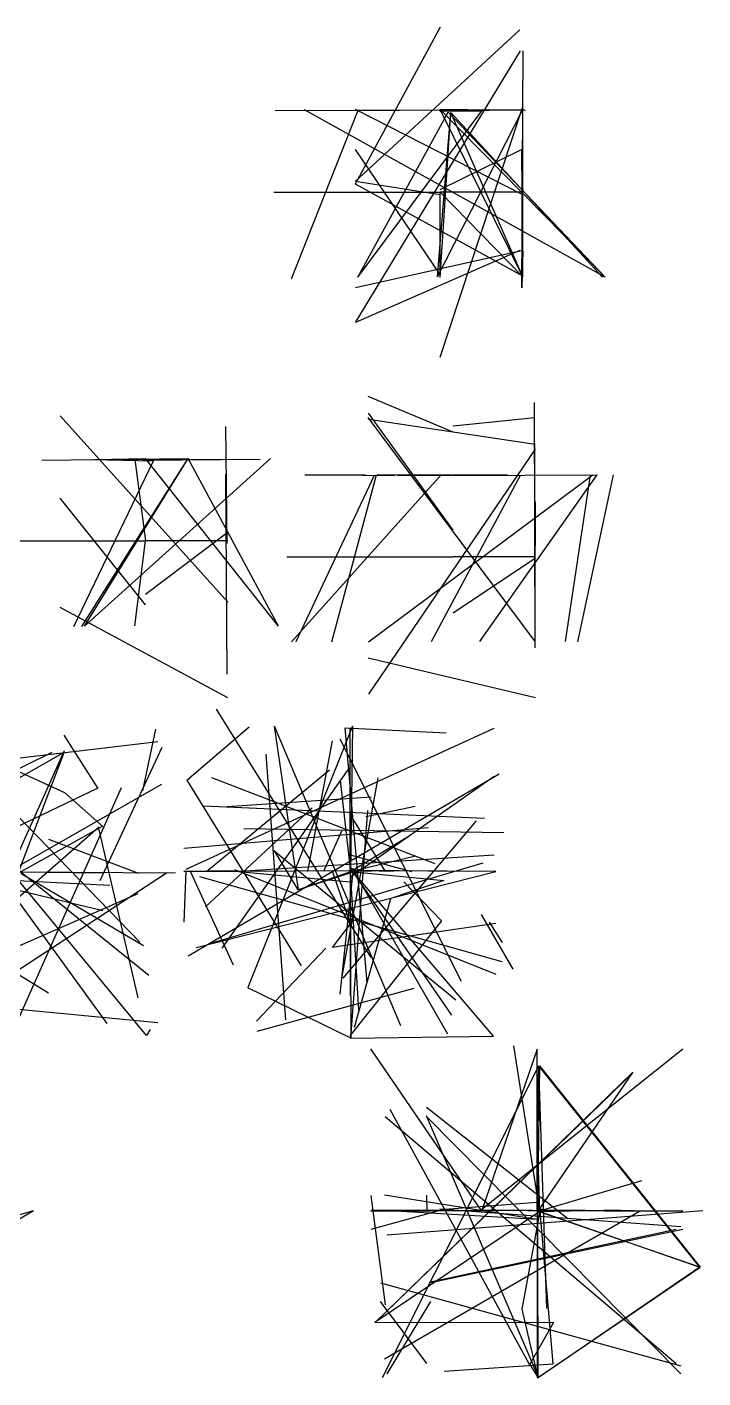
# Model space of a CAD drawing. Header units: metres. Extents: x 0 to 526, y -123 to 40.
# Drawn here: x 444.7 to 526, y -122.7 to 39.7 of the extents above; entities that cross this region are included whole.
import ezdxf

# ---------------------------------------------------------------- set-up
doc = ezdxf.new("R2010")
doc.units = ezdxf.units.M

msp = doc.modelspace()

# ---------------------------------------------------------------- linework, layer by layer
at = {"layer": 'MCD_Layer_12'}
for p, q in [((503.946411, 39.360962), (484.138672, 21.120605)), ((494.373657, 39.680786), (484.145386, 20.800781)), ((503.983643, 36.800537), (484.143555, 4.160767)), ((504.285767, 36.800537), (504.143555, 8.320923)), ((474.532959, 29.638672), (504.294312, 29.755859)), ((484.453613, 29.631958), (476.453735, 9.385986)), ((484.453613, 29.631958), (476.453735, 9.385986)), ((514.213745, 9.612427), (478.054077, 29.732056)), ((514.213745, 9.612427), (478.054077, 29.732056)), ((504.287598, 19.520874), (484.171021, 29.761353)), ((484.453613, 9.631958), (499.493896, 29.752808)), ((484.453613, 29.631958), (499.493896, 29.752808)), ((484.453613, 9.631958), (495.33374, 29.450684)), ((494.053833, 9.638062), (504.294312, 29.755859)), ((494.053833, 9.638062), (495.653564, 29.398804)), ((504.293701, 9.658203), (494.373657, 29.762573)), ((504.293701, 9.658203), (494.373657, 29.762573)), ((514.213745, 9.612427), (494.373657, 29.762573)), ((514.213745, 9.612427), (494.373657, 29.762573)), ((494.374878, 29.567261), (494.373657, 29.762573)), ((494.374878, 29.567261), (494.373657, 29.762573)), ((504.293701, 29.658203), (494.373657, 29.762573)), ((504.293701, 29.658203), (494.373657, 29.762573)), ((494.373657, 0), (504.171631, 29.761353)), ((494.373657, 9.567261), (495.653564, 29.398804)), ((494.373657, 9.567261), (495.653564, 29.398804)), ((494.374878, 29.567261), (504.294312, 29.755859)), ((494.374878, 29.567261), (504.294312, 29.755859)), ((494.694092, 29.613037), (499.493896, 29.752808)), ((494.694092, 29.613037), (499.173462, 29.609375)), ((494.694092, 29.613037), (499.173462, 29.609375)), ((514.213745, 9.612427), (495.33374, 29.450684)), ((504.293701, 9.658203), (495.653564, 29.398804)), ((504.293701, 9.658203), (495.653564, 29.398804)), ((513.893921, 9.605713), (495.653564, 29.398804)), ((504.287598, 30.081787), (504.139282, 29.761353)), ((504.293701, 9.658203), (504.294312, 29.755859)), ((504.293701, 9.658203), (504.294312, 29.755859)), ((504.293701, 29.658203), (504.294312, 29.755859)), ((504.293701, 29.658203), (504.294312, 29.755859)), ((504.614746, 29.606323), (504.294312, 29.755859)), ((494.373657, 9.920654), (484.164917, 24.960938)), ((494.373657, 20.161133), (504.145996, 24.960938)), ((504.287598, 9.920654), (504.164917, 24.960938)), ((494.373657, 19.520874), (484.171021, 21.120605)), ((474.377319, 19.840698), (494.373657, 19.842529)), ((474.377319, 19.840698), (494.373657, 19.842529)), ((474.377319, 19.840698), (494.373657, 19.842529)), ((474.377319, 19.840698), (494.373657, 19.842529)), ((474.377319, 19.840698), (494.373657, 19.842529)), ((503.946411, 9.920654), (484.164917, 20.800781)), ((503.983643, 19.840698), (494.373657, 19.841309)), ((504.288818, 19.840698), (494.373657, 19.841309)), ((504.288818, 19.840698), (494.373657, 19.841309)), ((504.285767, 19.840698), (494.373657, 19.841309)), ((503.931763, 19.840698), (494.373657, 19.841309)), ((504.293701, 9.658203), (494.373657, 19.840698)), ((494.373657, 19.840698), (494.374268, 19.840698)), ((494.373657, 19.840698), (494.374268, 19.840698)), ((494.373657, 19.840698), (494.374268, 19.840698)), ((494.373657, 19.840698), (494.374268, 19.840698)), ((494.373657, 19.840698), (494.374268, 19.840698)), ((494.373657, 19.840698), (494.374268, 19.840698)), ((494.373657, 19.840698), (494.374268, 19.840698)), ((494.373657, 19.840698), (494.374268, 19.840698)), ((494.373657, 19.840698), (494.374268, 19.840698)), ((494.373657, 19.840698), (494.374268, 19.840698)), ((494.373657, 19.840698), (494.374268, 19.840698)), ((494.373657, 19.840698), (494.374268, 19.840698)), ((494.373657, 19.840698), (494.374268, 19.840698)), ((494.373657, 19.840698), (494.374268, 19.840698)), ((494.373657, 19.840698), (494.374268, 19.840698)), ((494.373657, 19.840698), (494.374268, 19.840698)), ((494.373657, 19.840698), (494.374268, 19.840698)), ((494.373657, 9.567261), (494.373657, 19.840698)), ((494.373657, 19.840698), (494.374268, 19.840698)), ((494.373657, 9.567261), (494.373657, 19.840698)), ((504.293701, 9.658203), (494.373657, 19.840698)), ((494.373657, 19.840698), (494.374268, 19.840698)), ((503.931763, 12.800903), (484.166748, 4.160767)), ((504.285767, 12.800903), (484.166748, 8.320923)), ((504.288818, 12.800293), (504.166748, 8.320923))]:
    msp.add_line(p, q, dxfattribs=at)
at = {"layer": 'MCD_Layer_24'}
for p, q in [((468.8479, -29.443604), (448.685547, -7.044312)), ((468.562866, -8.323608), (468.719116, -22.403809)), ((446.456543, -12.365967), (464.058472, -12.171875)), ((446.456543, -12.365967), (464.058472, -12.171875)), ((450.298096, -32.363525), (459.898315, -12.473999)), ((450.298096, -32.363525), (459.898315, -12.473999)), ((451.258179, -32.362915), (464.058472, -12.171875)), ((451.578613, -32.33667), (473.977905, -12.178589)), ((451.578613, -32.33667), (464.058472, -12.191406)), ((451.578613, -32.33667), (464.058472, -12.191406)), ((452.538696, -12.316528), (459.898315, -12.473999)), ((452.858521, -12.290283), (458.938232, -12.162109)), ((452.858521, -12.290283), (458.938232, -12.162109)), ((457.658325, -12.287231), (453.818604, -12.348267)), ((457.658325, -12.287231), (453.818604, -12.348267)), ((472.698608, -12.303101), (453.818604, -12.348267)), ((472.698608, -12.303101), (453.818604, -12.348267)), ((457.658325, -12.287231), (458.938232, -22.083984)), ((457.658325, -12.287231), (458.938232, -22.083984)), ((472.698608, -12.303101), (458.618408, -12.42334)), ((474.938599, -32.314697), (458.938232, -12.162109)), ((474.938599, -32.314697), (458.938232, -12.162109)), ((474.938599, -32.314697), (464.058472, -12.191406)), ((474.938599, -32.314697), (464.058472, -12.191406)), ((468.548218, -14.084106), (468.715454, -38.08374)), ((458.938232, -29.764038), (448.659302, -16.963745)), ((438.941895, -22.083984), (458.938232, -22.082153)), ((438.941895, -22.083984), (458.938232, -22.082153)), ((457.658325, -32.287231), (458.938232, -22.083984)), ((457.658325, -32.287231), (458.938232, -22.083984)), ((458.938232, -28.483521), (468.705688, -21.123901)), ((468.843628, -22.083984), (458.938232, -22.083374)), ((468.598877, -22.083984), (458.938232, -22.083374)), ((458.938232, -22.083984), (458.938843, -22.083984)), ((458.938232, -22.083984), (458.938843, -22.083984)), ((458.938232, -22.083984), (458.938843, -22.083984)), ((458.938232, -22.083984), (458.938843, -22.083984)), ((458.938232, -22.083984), (458.938843, -22.083984)), ((458.938232, -22.083984), (458.938843, -22.083984)), ((458.938232, -22.083984), (458.938843, -22.083984)), ((458.938232, -22.083984), (458.938843, -22.083984)), ((458.938232, -22.083984), (458.938843, -22.083984)), ((458.938232, -22.083984), (458.938843, -22.083984)), ((458.938232, -22.083984), (458.938843, -22.083984)), ((458.938232, -22.083984), (458.938843, -22.083984)), ((468.850342, -40.963989), (448.678223, -30.083862))]:
    msp.add_line(p, q, dxfattribs=at)
at = {"layer": 'MCD_Layer_25'}
for p, q in [((495.934937, -9.027954), (485.713989, -4.740845)), ((505.770142, -34.949585), (505.716431, -5.44519)), ((505.796387, -34.179321), (485.709106, -7.235962)), ((495.934937, -20.805298), (485.748169, -6.725708)), ((505.779297, -10.501343), (485.757324, -7.491089)), ((495.934937, -8.260132), (505.745728, -7.235962)), ((505.777466, -24.065796), (505.710327, -6.725708)), ((505.779907, -11.076294), (485.753052, -40.515991)), ((505.794556, -24.197632), (505.75061, -10.371948)), ((476.47937, -34.22998), (494.462769, -14.137817)), ((476.47937, -34.22998), (494.462769, -14.137817)), ((477.054932, -34.157349), (486.464722, -14.168945)), ((477.054932, -34.157349), (486.464722, -14.168945)), ((478.078491, -14.157349), (485.374634, -14.139038)), ((478.078491, -14.157349), (485.374634, -14.139038)), ((481.342651, -34.217773), (486.719849, -14.132324)), ((481.342651, -34.217773), (486.719849, -14.132324)), ((485.053589, -14.214111), (488.959839, -14.182983)), ((485.053589, -14.214111), (488.959839, -14.182983)), ((485.760376, -34.230591), (512.703735, -14.145142)), ((497.407104, -14.165283), (486.783325, -14.132935)), ((497.407104, -14.165283), (486.783325, -14.132935)), ((489.216187, -14.224487), (495.742065, -14.169556)), ((502.463257, -14.184204), (491.967651, -14.143311)), ((493.310425, -34.165894), (503.998901, -14.179321)), ((493.310425, -34.165894), (503.998901, -14.179321)), ((495.873901, -14.22937), (513.213989, -14.15979)), ((499.134399, -34.191528), (513.213989, -14.15979)), ((508.864624, -14.225708), (505.148804, -14.170776)), ((508.864624, -14.225708), (505.148804, -14.170776)), ((509.438354, -34.182373), (512.448608, -14.162231)), ((510.911743, -34.225708), (515.198853, -14.139648)), ((511.679565, -14.19397), (512.703735, -14.145142)), ((505.795166, -17.47644), (505.755493, -27.972046)), ((475.938599, -24.004761), (495.934937, -24.00293)), ((475.938599, -24.004761), (495.934937, -24.00293)), ((475.938599, -24.004761), (495.934937, -24.00293)), ((475.938599, -24.004761), (495.934937, -24.00293)), ((505.794556, -24.004761), (495.934937, -24.00415)), ((505.796387, -24.004761), (495.934937, -24.00415)), ((505.779907, -24.004761), (495.934937, -24.00415)), ((505.777466, -24.004761), (495.934937, -24.00415)), ((495.934937, -24.004761), (495.935547, -24.004761)), ((495.934937, -24.004761), (495.935547, -24.004761)), ((495.934937, -24.004761), (495.935547, -24.004761)), ((495.934937, -24.004761), (495.935547, -24.004761)), ((495.934937, -24.004761), (495.935547, -24.004761)), ((495.934937, -24.004761), (495.935547, -24.004761)), ((495.934937, -24.004761), (495.935547, -24.004761)), ((495.934937, -24.004761), (495.935547, -24.004761)), ((495.934937, -24.004761), (495.935547, -24.004761)), ((495.934937, -24.004761), (495.935547, -24.004761)), ((495.934937, -24.004761), (495.935547, -24.004761)), ((495.934937, -24.004761), (495.935547, -24.004761)), ((495.934937, -30.723511), (505.71521, -24.197632)), ((505.800049, -40.963989), (485.71521, -36.164185))]:
    msp.add_line(p, q, dxfattribs=at)
at = {"layer": 'MCD_Layer_37'}
for p, q in [((431.811157, -43.032715), (458.255859, -70.296509)), ((428.568359, -44.680664), (454.270874, -80.080444)), ((459.037109, -81.511719), (429.036499, -45.164673)), ((431.145264, -44.116699), (449.193359, -52.328369)), ((453.225342, -51.846191), (449.145752, -45.439941)), ((460.130859, -44.696533), (458.567749, -52.124512)), ((460.405518, -46.220581), (431.298462, -49.658691)), ((460.889526, -46.924316), (453.445679, -62.939331)), ((425.675903, -58.298218), (447.708374, -47.480347)), ((449.145752, -47.314941), (435.273682, -78.018677)), ((440.599609, -52.344849), (449.036499, -47.552368)), ((449.114624, -47.552368), (443.568359, -62.040283)), ((460.873657, -51.377441), (425.489746, -71.533691)), ((455.989624, -51.75647), (442.787109, -81.497681)), ((443.529907, -56.415283), (453.241821, -51.768066)), ((449.192749, -52.328369), (453.802124, -56.424438)), ((443.529907, -65.009033), (453.225342, -56.533691)), ((453.723999, -56.424438), (443.567749, -62.040283)), ((453.241821, -56.455566), (458.017822, -77.001831)), ((447.259155, -57.939941), (458.089844, -62.003662)), ((443.567749, -61.592285), (459.349609, -74.271729)), ((447.271973, -76.455566), (423.70752, -62.001831)), ((454.66272, -63.489868), (424.40332, -62.001831)), ((453.813721, -66.533081), (434.842163, -62.002441)), ((453.737427, -62.003052), (443.529907, -61.884033)), ((462.537476, -62.001831), (443.529907, -61.884033)), ((461.453491, -62.001831), (443.529907, -73.759033)), ((443.998657, -62.040283), (458.686157, -70.721313)), ((458.017822, -64.501831), (435.241333, -74.503052)), ((424.07251, -76.455566), (460.405518, -79.970581)), ((459.505249, -80.816528), (459.036499, -81.511719))]:
    msp.add_line(p, q, dxfattribs=at)
at = {"layer": 'MCD_Layer_38'}
for p, q in [((486.057007, -72.136719), (467.473022, -42.294189)), ((500.796997, -44.636719), (463.793213, -61.590454)), ((463.887207, -50.85498), (471.387817, -44.423096)), ((483.809692, -44.362671), (471.232178, -75.76709)), ((489.631226, -80.358765), (474.432861, -44.34314)), ((477.325928, -64.039185), (474.434082, -44.34314)), ((482.912476, -44.55127), (485.528442, -75.1427)), ((482.949707, -44.55127), (495.059692, -45.162842)), ((483.537476, -61.393921), (483.537476, -44.675171)), ((483.809692, -44.362671), (483.575928, -61.862671)), ((481.360962, -46.122314), (478.417236, -61.825439)), ((496.934082, -75.046875), (482.324707, -45.895264)), ((483.537476, -61.393921), (483.537476, -45.768921)), ((473.419067, -47.703125), (475.763428, -79.63916)), ((501.457397, -50.105469), (464.081299, -71.981079)), ((481.057007, -49.637329), (466.321289, -61.82605)), ((483.537476, -49.206421), (468.113281, -71.04541)), ((463.887817, -50.85498), (477.637817, -73.143188)), ((493.744995, -60.88855), (466.897461, -50.575439)), ((482.325317, -50.895264), (483.575928, -61.862671)), ((486.857178, -50.574219), (482.513306, -74.637939)), ((483.537476, -62.487671), (500.848877, -50.340454)), ((486.075317, -52.90271), (468.732178, -54.055054)), ((465.919067, -53.911011), (499.669678, -55.414917)), ((466.161377, -66.043579), (478.976929, -54.168579)), ((483.537476, -54.987671), (487.72937, -61.825439)), ((485.607178, -54.470703), (483.574707, -81.862671)), ((491.345093, -54.012329), (485.417358, -55.261719)), ((463.537476, -59.011719), (492.945435, -56.512329)), ((470.762207, -56.663086), (502.013428, -57.126953)), ((482.704956, -74.637939), (498.737061, -55.730469)), ((482.513306, -56.981689), (480.337402, -61.825439)), ((490.449707, -57.670776), (483.574707, -61.862671)), ((500.848877, -59.871704), (470.257446, -61.825439)), ((496.232178, -77.286865), (474.354736, -59.34314)), ((477.287476, -64.039185), (474.434082, -59.34314)), ((483.537476, -59.831421), (490.929443, -61.825439)), ((491.387817, -59.982788), (483.575928, -61.862671)), ((499.504883, -60.809814), (466.897461, -70.419189)), ((469.633057, -61.590454), (501.037476, -74.167969)), ((483.537476, -60.925171), (483.615601, -61.862671)), ((483.537476, -61.706421), (483.537476, -60.925171)), ((483.537476, -60.925171), (483.615601, -61.862671)), ((483.537476, -61.706421), (483.537476, -60.925171)), ((483.537476, -60.925171), (483.615601, -61.862671)), ((483.537476, -61.393921), (483.615601, -61.862671)), ((483.537476, -61.706421), (483.537476, -61.393921)), ((484.474976, -61.784546), (483.537476, -61.393921)), ((483.537476, -61.393921), (483.615601, -61.862671)), ((483.537476, -61.706421), (483.537476, -61.393921)), ((484.474976, -61.784546), (483.537476, -61.393921)), ((483.537476, -61.393921), (483.537476, -76.706421)), ((483.537476, -61.393921), (483.537476, -63.112671)), ((484.474976, -61.784546), (483.537476, -61.393921)), ((483.537476, -61.393921), (483.615601, -61.862671)), ((483.537476, -61.706421), (483.537476, -61.393921)), ((484.474976, -61.784546), (483.537476, -61.393921)), ((483.537476, -61.706421), (483.537476, -61.393921)), ((483.537476, -61.550171), (483.537476, -74.206421)), ((484.006226, -61.784546), (483.537476, -61.550171)), ((483.537476, -61.550171), (483.537476, -68.112671)), ((484.006226, -61.784546), (483.537476, -61.550171)), ((463.537476, -61.825439), (483.537476, -61.706421)), ((463.793213, -61.746704), (463.537476, -67.919189)), ((469.633057, -61.746704), (463.537476, -61.824219)), ((469.521362, -73.074829), (464.337036, -61.824829)), ((465.041382, -70.967285), (501.057007, -61.824219)), ((501.80896, -72.684204), (465.457031, -62.450439)), ((483.537476, -63.112671), (468.832886, -61.746704)), ((483.537476, -63.112671), (468.832886, -61.746704)), ((483.537476, -63.112671), (468.832886, -61.746704)), ((484.006226, -61.862671), (477.287476, -64.039185)), ((483.574097, -61.862671), (477.325928, -64.039185)), ((481.360962, -61.747314), (483.537476, -68.074219)), ((483.849976, -61.862671), (482.287476, -76.567261)), ((501.037476, -61.824219), (483.537476, -61.706421)), ((497.697021, -61.824219), (483.537476, -61.706421)), ((483.537476, -61.862671), (483.537476, -61.706421)), ((483.537476, -61.824219), (483.537476, -61.706421)), ((488.737061, -61.824219), (483.537476, -61.706421)), ((486.057007, -61.824219), (483.537476, -61.706421)), ((483.537476, -61.862671), (483.693726, -61.862671)), ((483.653442, -81.862671), (483.574707, -61.862671)), ((484.590332, -78.502686), (483.574707, -61.862671)), ((483.575317, -61.862671), (483.693726, -61.862671)), ((483.575928, -61.862671), (483.693726, -61.862671)), ((483.575928, -61.862671), (483.693726, -61.862671)), ((483.652832, -61.862671), (483.575928, -61.862671)), ((483.575928, -61.862671), (483.693726, -61.862671)), ((483.575928, -61.862671), (483.693726, -61.862671)), ((483.615601, -61.862671), (483.849976, -61.862671)), ((483.615601, -61.862671), (483.849976, -61.862671)), ((483.615601, -61.862671), (484.006226, -61.862671)), ((483.615601, -61.862671), (484.006226, -61.862671)), ((483.615601, -61.862671), (483.849976, -61.862671)), ((483.615601, -61.862671), (483.849976, -61.862671)), ((483.693726, -61.862671), (484.474976, -61.784546)), ((483.693726, -61.862671), (484.006226, -61.784546)), ((483.693726, -61.862671), (484.474976, -61.784546)), ((483.693726, -61.862671), (484.474976, -61.784546)), ((483.693726, -61.862671), (484.006226, -61.784546)), ((483.693726, -61.862671), (484.474976, -61.784546)), ((483.849976, -61.862671), (500.724976, -81.606934)), ((483.849976, -61.862671), (495.724976, -79.078857)), ((484.006226, -61.862671), (495.256226, -81.318848)), ((484.006226, -61.862671), (494.787476, -62.886841)), ((494.787476, -62.886841), (488.418457, -65.062744)), ((489.985229, -63.074829), (494.504883, -67.761719)), ((484.044067, -80.518677), (488.419067, -65.062744)), ((501.057007, -68.074219), (481.360962, -70.966064)), ((483.537476, -68.112671), (481.360962, -70.966064)), ((483.537476, -81.550171), (494.545166, -67.762329)), ((499.277832, -66.98291), (503.105957, -73.542969)), ((500.237305, -67.917969), (501.80896, -70.340454)), ((472.256958, -79.793579), (480.59314, -71.044189)), ((471.193726, -75.76709), (483.653442, -81.862671)), ((491.193726, -75.878784), (472.325317, -81.06311)), ((483.653442, -81.862671), (500.762207, -81.606934))]:
    msp.add_line(p, q, dxfattribs=at)
at = {"layer": 'MCD_Layer_49'}
for p in [(405.797119, -114.05957), (425.797119, -114.096802)]:
    msp.add_line(p, (445.476685, -102.574585), dxfattribs=at)
at = {"layer": 'MCD_Layer_51'}
for p, q in [((506.348755, -102.690552), (503.223755, -82.771118)), ((499.355957, -102.65271), (486.036255, -83.12085)), ((499.355957, -102.418335), (523.536255, -83.12085)), ((506.036255, -83.159302), (499.355957, -102.574585)), ((506.036255, -83.159302), (499.355957, -102.574585)), ((506.036255, -102.378052), (506.036255, -83.159302)), ((506.036255, -102.378052), (506.036255, -83.159302)), ((486.542236, -116.010864), (517.558472, -85.990723)), ((517.480347, -85.990723), (486.543457, -116.010864)), ((487.442505, -122.650879), (506.230347, -85.190552)), ((506.308472, -85.190552), (506.074707, -102.690552)), ((506.074707, -92.690552), (506.230347, -85.190552)), ((517.480347, -85.990723), (506.074707, -102.690552)), ((525.567505, -109.37085), (506.230347, -85.190552)), ((507.168457, -114.330566), (506.230347, -85.190552)), ((506.308472, -85.190552), (525.605957, -109.37085)), ((505.098755, -121.051147), (488.339722, -90.410889)), ((492.715942, -90.15271), (509.716064, -103.512695)), ((487.756226, -91.24646), (522.736084, -120.93335)), ((506.036255, -122.221802), (492.715942, -91.168335)), ((523.295776, -122.18335), (492.715942, -91.24646)), ((506.348755, -102.690552), (506.036255, -92.690552)), ((506.036255, -92.690552), (506.152222, -102.690552)), ((506.152222, -122.690552), (506.073486, -92.690552)), ((518.574097, -99.010742), (506.151611, -102.690552)), ((486.036255, -100.7771), (487.756226, -113.90271)), ((506.036255, -103.628052), (487.675659, -100.699585)), ((492.715942, -100.699585), (492.756226, -102.65332)), ((506.036255, -101.596802), (494.39624, -102.49646)), ((506.036255, -102.221802), (506.036255, -100.815552)), ((506.036255, -102.221802), (506.11438, -102.690552)), ((506.036255, -102.221802), (506.036255, -104.565552)), ((506.036255, -102.534302), (506.036255, -102.221802)), ((506.973755, -102.612427), (506.036255, -102.221802)), ((506.036255, -102.221802), (506.11438, -102.690552)), ((506.036255, -102.534302), (506.036255, -102.221802)), ((506.036255, -102.221802), (506.11438, -102.690552)), ((506.036255, -102.534302), (506.036255, -102.221802)), ((506.036255, -102.221802), (506.11438, -102.690552)), ((506.036255, -102.534302), (506.036255, -102.221802)), ((506.973755, -102.612427), (506.036255, -102.221802)), ((506.036255, -102.221802), (506.11438, -102.690552)), ((506.036255, -102.534302), (506.036255, -102.221802)), ((506.973755, -102.612427), (506.036255, -102.221802)), ((506.036255, -102.221802), (506.11438, -102.690552)), ((506.036255, -102.534302), (506.036255, -102.221802)), ((486.036255, -102.65332), (506.036255, -102.534302)), ((486.036255, -102.6521), (506.036255, -102.534302)), ((486.036255, -102.65332), (506.036255, -102.534302)), ((494.315674, -102.574585), (486.036255, -104.84082)), ((499.355957, -102.574585), (486.036255, -102.6521)), ((516.036255, -102.574585), (486.036255, -102.65332)), ((486.075928, -102.49646), (523.536255, -102.6521)), ((506.348755, -102.690552), (486.505005, -116.010864)), ((486.835815, -102.65271), (506.036255, -102.534302)), ((506.036255, -103.628052), (487.675659, -102.574585)), ((487.675659, -120.387085), (518.315918, -102.6521)), ((487.955811, -105.46582), (525.955688, -102.574585)), ((523.295776, -104.5271), (494.315674, -102.418335)), ((499.355957, -102.49646), (523.536255, -102.6521)), ((506.348755, -102.690552), (504.161255, -114.411133)), ((506.505005, -102.612427), (506.036255, -102.378052)), ((506.505005, -102.612427), (506.036255, -102.378052)), ((506.036255, -102.378052), (506.036255, -122.221802)), ((506.036255, -102.378052), (506.036255, -102.690552)), ((506.036255, -102.690552), (516.036255, -102.49646)), ((523.536255, -102.6521), (506.036255, -102.534302)), ((522.736084, -102.6521), (506.036255, -102.534302)), ((516.036255, -102.574585), (506.036255, -102.690552)), ((506.036255, -102.690552), (506.192505, -102.690552)), ((506.152222, -122.690552), (506.073486, -102.690552)), ((506.073486, -102.690552), (506.192505, -102.690552)), ((506.152222, -122.690552), (506.073486, -102.690552)), ((506.074097, -122.690552), (506.074707, -102.690552)), ((506.074707, -102.690552), (506.192505, -102.690552)), ((506.074707, -102.690552), (506.192505, -102.690552)), ((506.074707, -102.690552), (506.192505, -102.690552)), ((506.074707, -102.690552), (506.192505, -102.690552)), ((506.11438, -102.690552), (506.348755, -102.690552)), ((506.11438, -102.690552), (506.348755, -102.690552)), ((506.11438, -102.690552), (506.348755, -102.690552)), ((506.11438, -102.690552), (506.348755, -102.690552)), ((506.11438, -102.690552), (506.348755, -102.690552)), ((506.11438, -102.690552), (506.348755, -102.690552)), ((525.567505, -109.37085), (506.152222, -102.690552)), ((506.192505, -102.690552), (506.973755, -102.612427)), ((506.192505, -102.690552), (506.505005, -102.612427)), ((506.192505, -102.690552), (506.973755, -102.612427)), ((506.192505, -102.690552), (506.505005, -102.612427)), ((506.192505, -102.690552), (506.505005, -102.612427)), ((506.192505, -102.690552), (506.505005, -102.612427)), ((506.348755, -102.690552), (525.567505, -109.37085)), ((506.348755, -102.690552), (507.911255, -120.970581)), ((523.536255, -102.6521), (516.036255, -102.65271)), ((522.736084, -104.8396), (493.195679, -111.168335)), ((523.536255, -104.8396), (493.195679, -111.24646)), ((506.074097, -122.690552), (525.605957, -109.37085)), ((525.567505, -109.37085), (506.152222, -122.690552)), ((487.195923, -111.24646), (523.295776, -121.24585)), ((492.756226, -120.93457), (487.195923, -113.512085)), ((493.195679, -113.512085), (487.955811, -122.18457)), ((506.152222, -122.690552), (504.198486, -114.411133)), ((486.505005, -116.010864), (508.027222, -115.970581)), ((505.137207, -121.051147), (508.027222, -115.970581)), ((494.824097, -121.890991), (507.949097, -120.970581)), ((505.137207, -121.051147), (506.152222, -122.690552))]:
    msp.add_line(p, q, dxfattribs=at)

doc.saveas('drawing.dxf')
